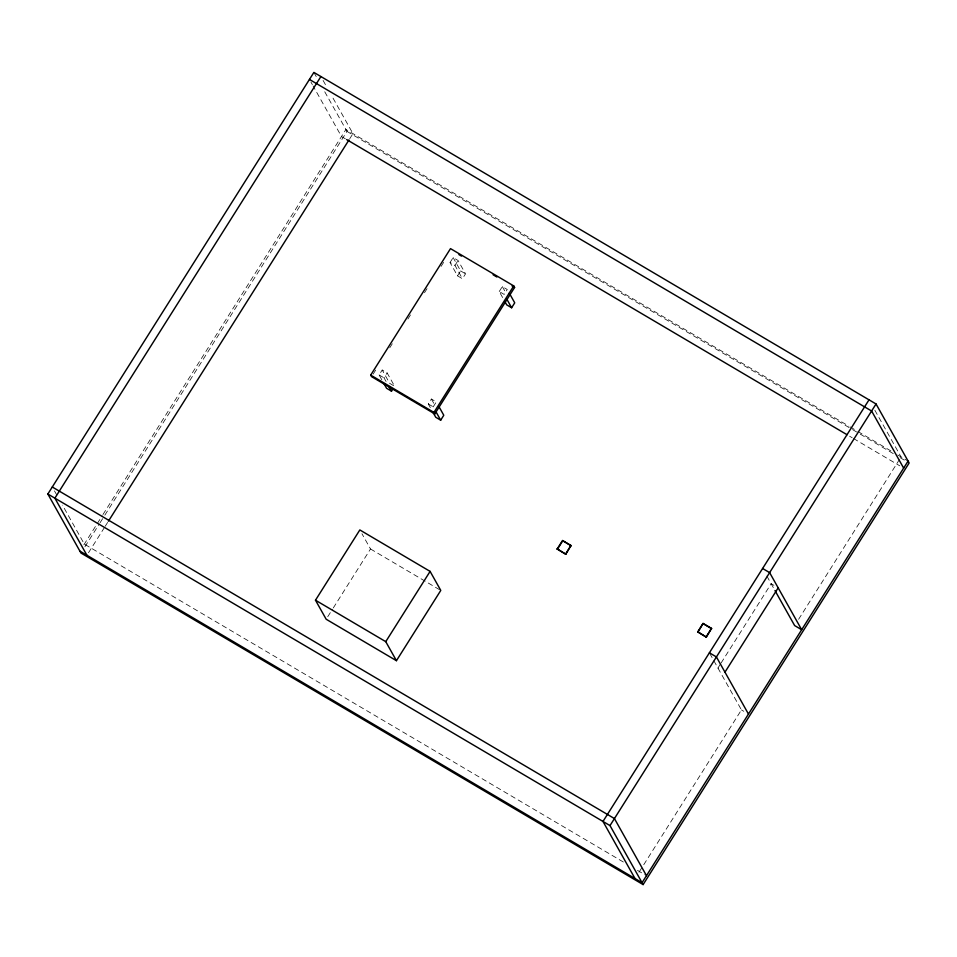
<?xml version="1.0" encoding="UTF-8"?>
<svg xmlns="http://www.w3.org/2000/svg" width="957" height="957" viewBox="0 0 957 957"><rect width="100%" height="100%" fill="white"/><g stroke="black" fill="none" stroke-linecap="round" stroke-linejoin="round"><path stroke-width="0.72" stroke-dasharray="4.79 3.59" d="M83.869 544.808L102.196 515.775M102.985 514.507L345.92 129.494L848.907 426.176M84.946 546.71L99.277 523.993M100.078 522.725L104.062 516.409M104.851 515.153L346.996 131.408L323.346 89.276M88.511 552.739L104.445 527.486M105.234 526.23L107.627 522.438M349.76 138.693L352.954 133.645L331.84 96.011M373.122 374.127L376.292 369.115M389.726 347.822L392.884 342.809M407.897 319.016L411.055 314.016M424.489 292.722L427.647 287.71M441.081 266.417L444.239 261.417M381.819 379.785L379.104 374.941L382.202 370.024L387.13 372.931L394.607 386.245L389.678 383.35L382.202 370.024M450.041 262.517L453.151 257.589L458.068 260.495L465.545 273.822L462.434 278.738L457.518 275.831L450.041 262.517L454.97 265.412L462.434 278.738M386.066 381.484L384.02 377.848L387.13 372.931M454.97 265.412L458.068 260.495M457.518 275.831L460.628 270.915L453.151 257.589M430.327 407.586L428.293 403.962L431.392 399.033L436.32 401.94L433.21 406.857L434.574 409.285M499.231 291.526L502.341 286.61L507.258 289.504L504.148 294.421L499.231 291.526L503.31 298.787M327.749 616.727L332.51 609.202M333.299 607.946L370.515 548.971L361.961 533.743M720.322 664.254L717.941 668.034L720.286 669.41M721.111 662.998L771.151 583.71L777 587.155M638.989 872.258L642.96 865.965M643.762 864.697L741.436 709.903L710.106 654.074M798.617 619.287L899.472 459.444M850.199 426.93L856.623 430.722M857.915 431.487L892.642 451.967M897.786 455.006L906.913 460.377M346.996 131.408L851.263 428.832M852.543 429.585L858.979 433.389M860.271 434.143L893.718 453.869M900.142 457.661L905.286 460.7M345.345 138.801L341.493 136.528L313.095 85.927M849.625 436.236L852.197 437.744M853.477 438.509L899.783 465.82M460.628 270.915L465.545 273.822M379.104 374.941L384.02 377.848M428.293 403.962L433.21 406.857M741.436 709.903L743.78 711.278M370.515 548.971L439.502 589.668M623.33 862.006L84.324 544.09L62.48 505.164M637.482 870.356L645.197 874.901M874.842 410.218L901.051 456.932M766.868 576.09L774.249 589.249M502.341 286.61L505.739 292.663M323.095 80.448L326.014 85.628M313.884 72.409L316.803 77.601M310.905 82.027L312.365 84.623M431.392 399.033L435.471 406.306M54.465 490.893L58.114 497.377"/><path stroke-width="1.44" d="M47.85 494.027L313.884 72.409L876.038 403.974L909.15 462.973L643.116 884.591L80.962 553.026L47.85 494.027L610.004 825.592L643.116 884.591M320.906 76.548L54.872 498.166L86.92 555.263M108.428 521.182L348.97 139.961M370.694 375.108L450.508 248.617L513.742 285.916L514.603 287.447L434.789 413.926L371.543 376.627L370.694 375.108L433.94 412.407L434.789 413.926M383.865 383.422L386.58 388.267L391.497 391.162L393.052 388.709M315.487 600.206L359.832 529.939L430.1 571.389L440.782 590.421L396.437 660.689L326.17 619.239L315.487 600.206L385.755 641.657L396.437 660.689M433.94 412.407L513.742 285.916M433.054 412.431L435.77 417.276L440.687 420.183L443.785 415.266L439.036 406.785M504.674 301.216L506.708 304.852L511.624 307.747L514.734 302.831L509.291 293.141M385.755 641.657L430.1 571.389M557.213 548.971L562.525 540.538L570.958 545.514L565.814 554.247L557.213 548.971L565.814 554.247M557.381 549.27L561.938 542.045M565.635 553.936L570.958 545.514M697.749 631.859L703.072 623.426L711.506 628.402L706.35 637.135L697.749 631.859L706.35 637.135M697.916 632.17L703.072 623.426M706.182 636.836L711.506 628.402M869.016 399.835L602.982 821.453L635.017 878.55M610.004 825.592L876.038 403.974M724.963 672.173L778.173 587.849M908.085 461.071L642.051 882.689L79.886 551.112M309.446 79.431L871.612 411.008L903.647 468.105M346.637 139.566L847.041 434.717M458.941 254.622L461.477 256.105M493.094 274.767L496.886 277.004M512.067 285.952L514.603 287.447M762.597 568.482L769.631 572.621L801.667 629.718L794.645 625.579L774.979 590.541M571.138 545.813L562.525 540.538M703.239 623.737L711.673 628.701M709.4 652.806L716.422 656.945L748.458 714.042M52.288 486.993L614.442 818.57L646.477 875.667M506.875 299.266L511.624 307.747M435.925 411.701L440.687 420.183M388.781 386.329L391.497 391.162"/></g></svg>
